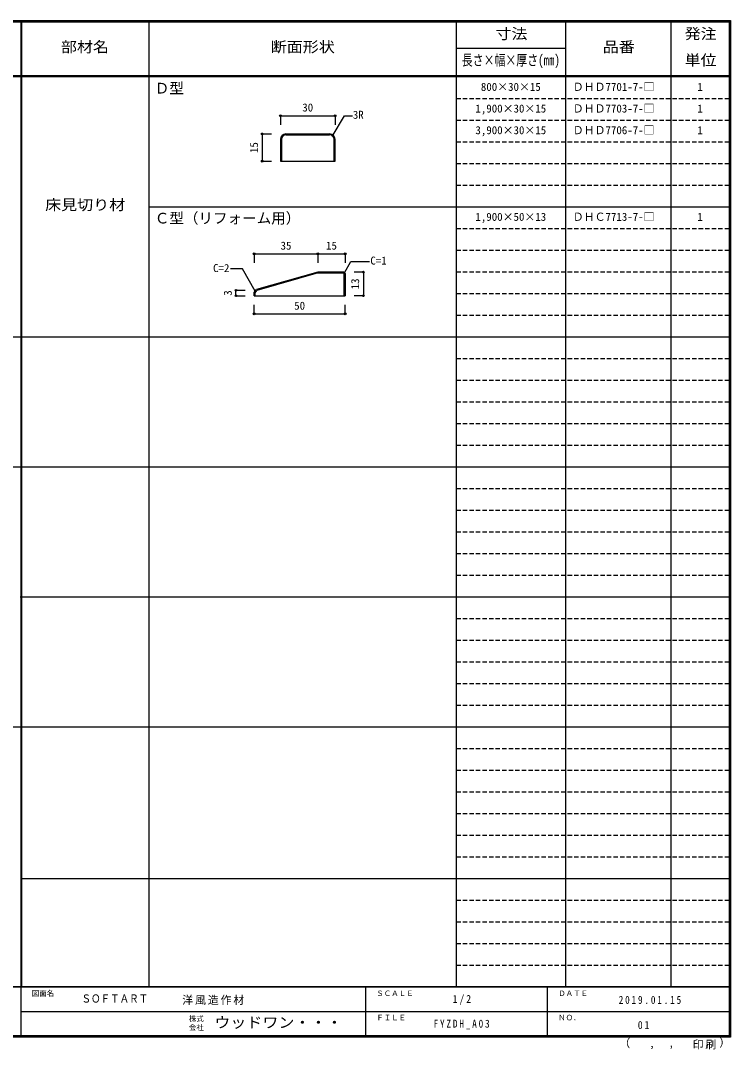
# Model space of a CAD drawing. Units: millimetres, scale not verified. Extents: x -400 to 380, y -287 to 278.
# Drawn here: x -10 to 380, y -287 to 278 of the extents above; entities that cross this region are included whole.
import ezdxf
from ezdxf.enums import TextEntityAlignment as Align

# ---------------------------------------------------------------- set-up
doc = ezdxf.new("R2010")
doc.units = ezdxf.units.MM
doc.header["$LTSCALE"] = 2
doc.header["$PDMODE"] = 32
doc.header["$PDSIZE"] = 1
doc.linetypes.add('DASHED1', pattern=[1.8, 1.2, -0.6])
for name, color, linetype in [('0-0', 7, 'Continuous'), ('0-4', 3, 'Continuous'), ('0-A', 7, 'Continuous'), ('0-B', 7, 'Continuous'), ('F-1', 7, 'DASHED1'), ('F-A', 7, 'Continuous')]:
    doc.layers.add(name, color=color, linetype=linetype)
doc.styles.add('HG明朝B', font='')
doc.styles.add('ＭＳ ゴシック', font='')
doc.styles.get('HG明朝B').set_extended_font_data('HG明朝B')
doc.styles.get('ＭＳ ゴシック').set_extended_font_data('MS Gothic')

msp = doc.modelspace()

# ---------------------------------------------------------------- linework, layer by layer
at = {"layer": '0-4'}
for p, q in [((135.674, 216.046), (159.674, 216.046)), ((135.674, 215.546), (159.674, 215.546)), ((132.674, 213.046), (132.674, 201.046)), ((133.174, 213.046), (133.174, 201.046)), ((162.174, 201.046), (162.174, 213.046)), ((162.674, 201.046), (162.674, 213.046)), ((132.674, 201.046), (162.674, 201.046)), ((153.239, 140.121), (119.444, 130.465)), ((153.377, 139.64), (119.742, 130.03)), ((167.532, 140.121), (153.239, 140.121)), ((167.532, 140.121), (168.239, 139.414)), ((167.739, 127.121), (167.739, 139.206)), ((168.239, 139.414), (168.239, 127.121)), ((118.239, 128.868), (119.444, 130.465)), ((118.239, 127.121), (118.239, 128.868)), ((118.239, 127.121), (168.239, 127.121)), ((118.739, 128.701), (119.742, 130.03)), ((118.739, 127.121), (118.739, 128.701))]:
    msp.add_line(p, q, dxfattribs=at)
msp.add_lwpolyline([(153.309, 139.621), (167.325, 139.621), (167.739, 139.206)], dxfattribs=at)
for centre, radius, start, end in [((135.674, 213.046), 3, 90, 180), ((135.674, 213.046), 2.5, 90, 180), ((159.674, 213.046), 3, 0, 90), ((159.674, 213.046), 2.5, 0, 90)]:
    msp.add_arc(centre, radius, start, end, dxfattribs=at)
at = {"layer": '0-B', "color": 4}
for p, q in [((132.674, 226.046), (162.674, 226.046)), ((132.674, 226.046), (132.674, 221.046)), ((162.674, 226.046), (162.674, 221.046)), ((122.674, 216.046), (122.674, 201.046)), ((122.674, 216.046), (127.674, 216.046)), ((122.674, 201.046), (127.674, 201.046)), ((118.239, 150.121), (153.239, 150.121)), ((118.239, 150.121), (118.239, 145.121)), ((153.239, 150.121), (153.239, 145.121)), ((153.239, 150.121), (168.239, 150.121)), ((168.239, 150.121), (168.239, 145.121)), ((167.886, 139.767), (171.427, 145.9)), ((171.427, 145.9), (181.584, 145.9)), ((178.239, 140.121), (173.239, 140.121)), ((178.239, 140.121), (178.239, 127.121)), ((108.239, 127.121), (108.239, 130.121)), ((108.239, 130.121), (113.239, 130.121)), ((108.239, 127.121), (113.239, 127.121)), ((178.239, 127.121), (173.239, 127.121)), ((118.239, 117.121), (118.239, 122.121)), ((168.239, 117.121), (168.239, 122.121)), ((118.239, 117.121), (168.239, 117.121))]:
    msp.add_line(p, q, dxfattribs=at)
for points in [[(161.174, 214.546), (167.814, 226.046), (172.203, 226.046)], [(118.841, 129.666), (111.835, 141.803), (105.15, 141.803)]]:
    msp.add_lwpolyline(points, dxfattribs=at)
at = {"layer": '0-B'}
for p in [(132.674, 226.046), (162.674, 226.046), (122.674, 216.046), (122.674, 201.046), (118.239, 150.121), (153.239, 150.121), (168.239, 150.121), (178.239, 140.121), (108.239, 130.121), (108.239, 127.121), (178.239, 127.121), (118.239, 117.121), (168.239, 117.121)]:
    msp.add_point(p, dxfattribs=at)
at = {"layer": 'F-1', "color": 6, "linetype": 'Continuous'}
for p, q in [((-400, 278), (380, 278)), ((-400, 277.667), (380, 277.667)), ((-10, 278.333), (-10, -253)), ((-9.667, 278.337), (-9.667, -253)), ((379.333, 278.333), (379.333, -280.333)), ((379.667, 278.333), (379.667, -280.333)), ((380, 248), (-400, 248)), ((380, 247.333), (-400, 247.333)), ((380, -252.667), (-400, -252.667)), ((380, -253), (-400, -253)), ((-10, -253), (-10, -279.667)), ((179.333, -253), (179.333, -279.667)), ((279.333, -253), (279.333, -279.667)), ((-10, -266.333), (379.333, -266.334)), ((380, -279.667), (-400, -279.667)), ((380, -280), (-400, -280)), ((380, -280.333), (-400, -280.333))]:
    msp.add_line(p, q, dxfattribs=at)
at = {"layer": 'F-1', "linetype": 'Continuous'}
for p, q in [((60.333, 278.337), (60.333, -253)), ((229.333, 278.333), (229.333, -252.667)), ((289.333, 278.333), (289.333, -253.003)), ((347.333, 278.333), (347.333, -253.003)), ((229.333, 263.163), (289.333, 263.163)), ((60.333, 175.905), (379.333, 175.905)), ((-329.333, 104.476), (379.333, 104.476)), ((-399.333, 33.048), (379.333, 33.048)), ((-10.333, -38.381), (379.333, -38.381)), ((-399.333, -109.81), (379.333, -109.81)), ((-9.667, -193.143), (379.333, -193.143))]:
    msp.add_line(p, q, dxfattribs=at)
at = {"layer": 'F-1'}
for p, q in [((229.333, 235.429), (379.333, 235.429)), ((229.333, 223.524), (379.333, 223.524)), ((229.333, 211.619), (379.333, 211.619)), ((229.333, 199.714), (379.333, 199.714)), ((229.333, 187.81), (379.333, 187.81)), ((229.333, 164), (379.333, 164)), ((229.333, 152.095), (379.333, 152.095)), ((229.333, 140.191), (379.333, 140.191)), ((229.333, 128.286), (379.333, 128.286)), ((229.333, 116.381), (379.333, 116.381)), ((229.333, 92.571), (379.333, 92.571)), ((229.333, 80.667), (379.333, 80.667)), ((229.333, 68.762), (379.333, 68.762)), ((229.333, 56.857), (379.333, 56.857)), ((229.333, 44.952), (379.333, 44.952)), ((229.333, 21.143), (379.333, 21.143)), ((229.333, 9.238), (379.333, 9.238)), ((229.333, -2.667), (379.333, -2.667)), ((229.333, -14.571), (379.333, -14.571)), ((229.333, -26.476), (379.333, -26.476)), ((229.333, -50.286), (379.333, -50.286)), ((229.333, -62.19), (379.333, -62.19)), ((229.333, -74.095), (379.333, -74.095)), ((229.333, -86), (379.333, -86)), ((229.333, -97.905), (379.333, -97.905)), ((229.333, -121.714), (379.333, -121.714)), ((229.333, -133.619), (379.333, -133.619)), ((229.333, -145.524), (379.333, -145.524)), ((229.333, -157.429), (379.333, -157.429)), ((229.333, -169.333), (379.333, -169.333)), ((229.333, -181.238), (379.333, -181.238)), ((229.333, -193.143), (379.333, -193.143)), ((229.333, -205.048), (379.333, -205.048)), ((229.333, -216.952), (379.333, -216.952)), ((229.333, -228.857), (379.333, -228.857)), ((229.333, -240.762), (379.333, -240.762))]:
    msp.add_line(p, q, dxfattribs=at)
at = {"layer": 'F-1', "color": 6, "linetype": 'Continuous'}
msp.add_lwpolyline([(-400, 278.333), (380, 278.333), (380, -280.333)], dxfattribs=at)

# ---------------------------------------------------------------- texts
at = {"layer": '0-0', "style": 'ＭＳ ゴシック'}
for s, p in [('Ｄ型', (63.6, 236.486)), ('Ｃ型（リフォーム用）', (63.6, 165.058))]:
    msp.add_text(s, height=5.865, dxfattribs=at).set_placement(p, align=Align.BOTTOM_LEFT)
at = {"layer": '0-A', "style": 'ＭＳ ゴシック'}
for s, p in [('800×30×15', (242.833, 238.381)), ('ＤＨＤ7701-7-□', (293.333, 238.381)), ('1', (361.833, 238.381)), ('1,900×30×15', (239.833, 226.476)), ('ＤＨＤ7703-7-□', (293.333, 226.476)), ('1', (361.833, 226.476)), ('ＤＨＤ7706-7-□', (293.333, 214.571)), ('3,900×30×15', (239.833, 214.571)), ('1', (361.833, 214.571)), ('1,900×50×13', (239.833, 166.952)), ('ＤＨＣ7713-7-□', (293.333, 166.952)), ('1', (361.833, 166.952))]:
    msp.add_text(s, height=4.399, dxfattribs=at).set_placement(p, align=Align.BOTTOM_LEFT)
at = {"layer": '0-A', "style": 'ＭＳ ゴシック', "width": 1.1}
msp.add_text('床見切り材', height=5.865, dxfattribs=at).set_placement((3.333, 172.404), align=Align.BOTTOM_LEFT)
at = {"layer": '0-B', "style": 'ＭＳ ゴシック'}
for s, p in [('30', (144.674, 227.046)), ('3R', (172.453, 223.046)), ('35', (132.739, 151.121)), ('15', (157.739, 151.121)), ('C=1', (182.084, 142.9)), ('C=2', (95.65, 138.803)), ('50', (140.239, 118.121))]:
    msp.add_text(s, height=4.399, dxfattribs=at).set_placement(p, align=Align.BOTTOM_LEFT)
for s, p in [('15', (121.674, 205.546)), ('13', (177.239, 130.621)), ('3', (107.239, 127.121))]:
    msp.add_text(s, height=4.399, rotation=90, dxfattribs=at).set_placement(p, align=Align.BOTTOM_LEFT)
at = {"layer": 'F-A'}
for s, height, style, width, p in [('寸法', 5.865, 'ＭＳ ゴシック', 1.1, (250.833, 266.413)), ('発注', 5.865, 'ＭＳ ゴシック', 1.1, (354.833, 266.413)), ('部材名', 5.865, 'ＭＳ ゴシック', 1.1, (12, 259.167)), ('断面形状', 5.865, 'ＭＳ ゴシック', 1.1, (127.333, 259.167)), ('品番', 5.865, 'ＭＳ ゴシック', 1.1, (309.833, 259.165)), ('長さ×幅×厚さ(㎜)', 5.865, 'ＭＳ ゴシック', 0.75, (232.333, 251.913)), ('単位', 5.865, 'ＭＳ ゴシック', 1.1, (354.833, 251.91)), ('ＳＯＦＴＡＲＴ', 4.399, 'HG明朝B', 0.85, (23.333, -262.719)), ('ウッドワン・・・', 5.865, 'ＭＳ ゴシック', 1.1, (96.333, -277))]:
    msp.add_text(s, height=height, dxfattribs=dict(at, style=style, width=width)).set_placement(p, align=Align.BOTTOM_LEFT)
at = {"layer": 'F-A', "style": 'ＭＳ ゴシック'}
for s, height, p in [('図面名', 2.933, (-4, -258.667)), ('ＳＣＡＬＥ', 2.933, (185.333, -258.667)), ('ＤＡＴＥ', 2.933, (285.333, -258.667)), ('株式', 2.933, (82.333, -272.6)), ('ＦＩＬＥ', 2.933, (185.333, -272)), ('ＮＯ．', 2.933, (285.333, -272)), ('会社', 2.933, (82.333, -277.4)), ('（', 4.399, (318.936, -287.221)), ('）', 4.399, (373.894, -286.942)), (',', 4.399, (335.418, -287.221)), (',', 4.399, (346.013, -287.035))]:
    msp.add_text(s, height=height, dxfattribs=at).set_placement(p, align=Align.BOTTOM_LEFT)
at = {"layer": 'F-A', "char_height": 4.399, "attachment_point": 7, "style": 'ＭＳ ゴシック'}
for s, insert in [('\\T1.17;洋風造作材', (78.695, -262.667)), ('\\T1.38;\\W0.9;1/2', (227.333, -262.667)), ('\\T1.39;\\W0.85;2019.01.15', (318.583, -262.167)), ('\\T1.39;\\W0.85;FYZDH_A03', (216.833, -276)), ('\\T1.36;\\W0.9;01', (329.083, -276)), ('\\T1.17;印刷', (359.21, -287.128))]:
    msp.add_mtext(s, dxfattribs=dict(at, insert=insert))

doc.saveas('drawing.dxf')
